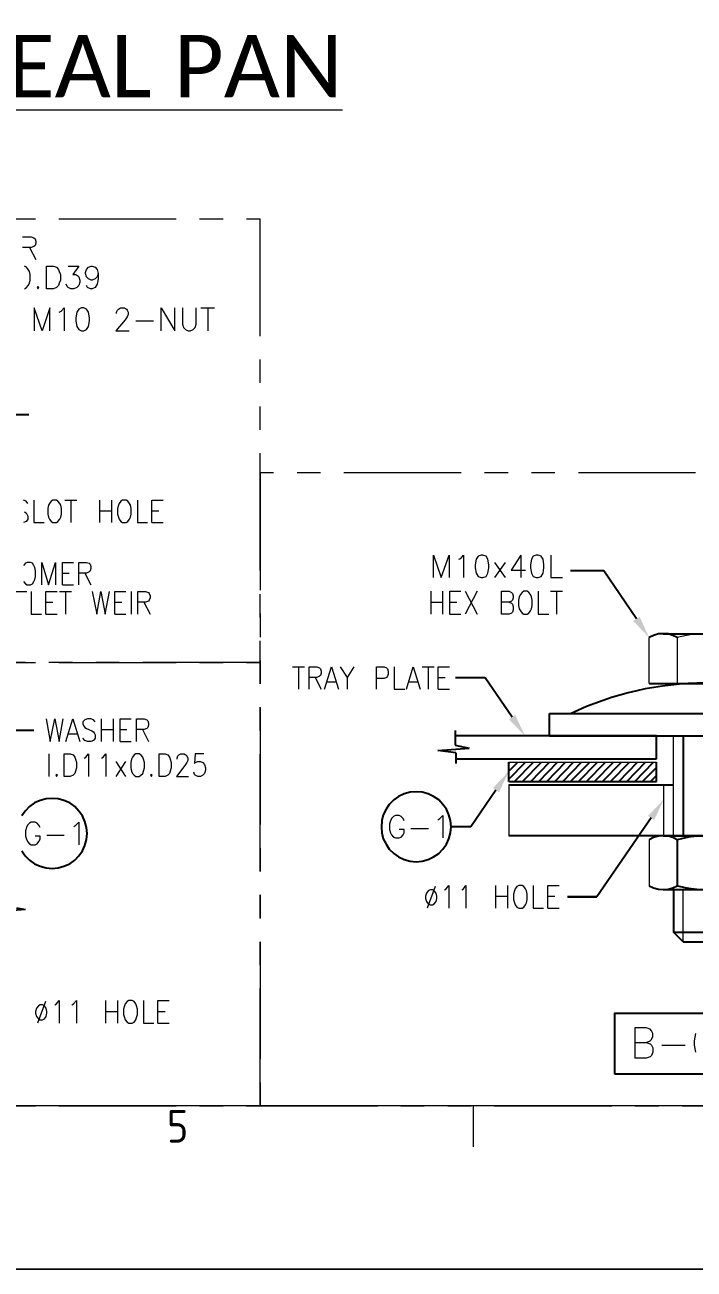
# Model space of a CAD drawing. Header units: inches. Extents: x -15980 to 45789, y -23276 to 2417.
# Drawn here: x 28543 to 29269, y -20343 to -18996 of the extents above; entities that cross this region are included whole.
import ezdxf
from ezdxf.enums import TextEntityAlignment as Align

# ---------------------------------------------------------------- set-up
doc = ezdxf.new("R2010")
doc.units = ezdxf.units.IN
doc.header["$MEASUREMENT"] = 0
doc.linetypes.add('PHANTOMX2', pattern=[127, 63.5, -12.7, 12.7, -12.7, 12.7, -12.7])
for name, color, linetype, lineweight in [('CADRE', 254, 'Continuous', 5), ('Color-7-Line_Weight-25', 7, 'Continuous', 25), ('Color-7-Line_Weight-9', 7, 'Continuous', 9), ('HATCH', 130, 'PHANTOMX2', 9), ('Plot Plan', 9, 'Continuous', 0), ('TEXT', 2, 'Continuous', 13)]:
    doc.layers.add(name, color=color, linetype=linetype, lineweight=lineweight)
doc.layers.add('dim', color=82, linetype='Continuous')
doc.styles.add('ISO Proportional', font='isocp.shx')
doc.styles.add('style4', font='calibri.ttf')

# ---------------------------------------------------------------- blocks, each defined once
blk = doc.blocks.new('A$Cce595681')
at = {"layer": 'Color-7-Line_Weight-25', "linetype": 'Continuous'}
blk.add_line((729.4, 268.1), (617.7, 268.1), dxfattribs=at)
at = {"layer": 'HATCH', "ltscale": 2}
blk.add_lwpolyline([(0, 480.4), (979.8, 480.4), (979.8, 0), (0, 0)], close=True, dxfattribs=at)
at = {"layer": 'TEXT', "ltscale": 0.5}
for p, q in [((722.5, 461), (732.1, 461)), ((732.1, 461), (735, 459.8)), ((735, 459.8), (736.2, 458.6)), ((736.2, 458.6), (737.1, 456.2)), ((732.1, 449.4), (722.5, 449.4)), ((730, 449.4), (737.1, 436.3)), ((735, 450.3), (732.1, 449.4)), ((736.2, 451.5), (735, 450.3)), ((737.1, 453.9), (736.2, 451.5)), ((737.1, 456.2), (737.1, 453.9)), ((726.7, 428), (724.6, 429.2)), ((728.8, 425.6), (726.7, 428)), ((730, 423.5), (728.8, 425.6)), ((730.9, 419.9), (730, 423.5)), ((730.9, 414), (730.9, 419.9)), ((748.7, 404.7), (748.7, 429.2)), ((748.7, 429.2), (756.2, 429.2)), ((756.2, 429.2), (759.2, 428)), ((759.2, 428), (761.5, 425.6)), ((761.5, 425.6), (762.4, 423.5)), ((762.4, 423.5), (763.6, 419.9)), ((763.6, 419.9), (763.6, 414)), ((772, 429.2), (783.6, 429.2)), ((783.6, 429.2), (777, 419.9)), ((777, 419.9), (780.3, 419.9)), ((780.3, 419.9), (782.4, 418.7)), ((782.4, 418.7), (783.6, 417.5)), ((790.7, 422.3), (791.9, 425.6)), ((790.7, 421.1), (790.7, 422.3)), ((791.9, 417.5), (790.7, 421.1)), ((791.9, 425.6), (794, 428)), ((794, 428), (797, 429.2)), ((797, 429.2), (798.2, 429.2)), ((798.2, 429.2), (801.4, 428)), ((801.4, 428), (803.5, 425.6)), ((803.5, 425.6), (804.4, 421.1)), ((804.4, 421.1), (803.5, 417.5)), ((804.4, 421.1), (804.4, 415.2)), ((724.6, 404.7), (726.7, 405.9)), ((726.7, 405.9), (728.8, 408.3)), ((728.8, 408.3), (730, 410.7)), ((730, 410.7), (730.9, 414)), ((739.2, 407.1), (738.3, 405.9)), ((738.3, 405.9), (739.2, 404.7)), ((740.4, 405.9), (739.2, 407.1)), ((739.2, 404.7), (740.4, 405.9)), ((756.2, 404.7), (748.7, 404.7)), ((759.2, 405.9), (756.2, 404.7)), ((761.5, 408.3), (759.2, 405.9)), ((762.4, 410.7), (761.5, 408.3)), ((763.6, 414), (762.4, 410.7)), ((770.8, 407.1), (769.9, 409.5)), ((772, 405.9), (770.8, 407.1)), ((774.9, 404.7), (772, 405.9)), ((778.2, 404.7), (774.9, 404.7)), ((781.5, 405.9), (778.2, 404.7)), ((783.6, 408.3), (781.5, 405.9)), ((783.6, 417.5), (784.5, 414)), ((784.5, 411.6), (783.6, 408.3)), ((784.5, 414), (784.5, 411.6)), ((794, 415.2), (791.9, 417.5)), ((792.8, 405.9), (791.9, 408.3)), ((796.1, 404.7), (792.8, 405.9)), ((797, 414), (794, 415.2)), ((798.2, 404.7), (796.1, 404.7)), ((798.2, 414), (797, 414)), ((801.4, 415.2), (798.2, 414)), ((801.4, 405.9), (798.2, 404.7)), ((803.5, 417.5), (801.4, 415.2)), ((803.5, 409.5), (801.4, 405.9)), ((804.4, 415.2), (803.5, 409.5)), ((762.4, 379.1), (764.5, 380.3)), ((764.5, 380.3), (767.8, 383.9)), ((767.8, 383.9), (767.8, 359.2)), ((781.5, 379.1), (780.3, 373.2)), ((783.6, 382.7), (781.5, 379.1)), ((786.5, 383.9), (783.6, 382.7)), ((788.9, 383.9), (786.5, 383.9)), ((791.9, 382.7), (788.9, 383.9)), ((794, 379.1), (791.9, 382.7)), ((795.2, 373.2), (794, 379.1)), ((824.4, 379.1), (825.5, 381.5)), ((824.4, 377.9), (824.4, 379.1)), ((825.5, 381.5), (826.4, 382.7)), ((826.4, 382.7), (828.8, 383.9)), ((828.8, 383.9), (833, 383.9)), ((833, 383.9), (835.1, 382.7)), ((835.1, 382.7), (836, 381.5)), ((836, 381.5), (837.2, 379.1)), ((837.2, 379.1), (837.2, 376.7)), ((872.9, 359.2), (872.9, 383.9)), ((872.9, 383.9), (887.5, 359.2)), ((887.5, 359.2), (887.5, 383.9)), ((895.8, 383.9), (895.8, 366.3)), ((910.7, 366.3), (910.7, 383.9)), ((915.8, 383.9), (930.6, 383.9)), ((923.2, 383.9), (923.2, 359.2)), ((780.3, 373.2), (780.3, 369.9)), ((780.3, 369.9), (781.5, 363.9)), ((781.5, 363.9), (783.6, 360.4)), ((791.9, 360.4), (794, 363.9)), ((794, 363.9), (795.2, 369.9)), ((795.2, 369.9), (795.2, 373.2)), ((833.9, 370.8), (823.5, 359.2)), ((836, 374.4), (833.9, 370.8)), ((837.2, 376.7), (836, 374.4)), ((845.5, 369.9), (864.3, 369.9)), ((895.8, 366.3), (897, 362.7)), ((909.5, 362.7), (910.7, 366.3)), ((783.6, 360.4), (786.5, 359.2)), ((786.5, 359.2), (788.9, 359.2)), ((788.9, 359.2), (791.9, 360.4)), ((823.5, 359.2), (838.1, 359.2)), ((897, 362.7), (899.1, 360.4)), ((899.1, 360.4), (902.1, 359.2)), ((902.1, 359.2), (904.1, 359.2)), ((904.1, 359.2), (907.4, 360.4)), ((907.4, 360.4), (909.5, 362.7)), ((726.4, 174.6), (723.7, 175.8)), ((735, 175.8), (735, 151.4)), ((755.3, 175.8), (753.5, 174.6)), ((759.2, 175.8), (755.3, 175.8)), ((760.9, 174.6), (759.2, 175.8)), ((768.4, 175.8), (781.5, 175.8)), ((774.9, 175.8), (774.9, 151.4)), ((805.9, 175.8), (805.9, 151.4)), ((819, 175.8), (819, 151.4)), ((830.9, 175.8), (829.1, 174.6)), ((834.8, 175.8), (830.9, 175.8)), ((836.6, 174.6), (834.8, 175.8)), ((847, 175.8), (847, 151.4)), ((862.8, 151.4), (862.8, 175.8)), ((862.8, 175.8), (875, 175.8)), ((724.6, 163), (726.4, 161.8)), ((728.5, 172.2), (726.4, 174.6)), ((726.4, 161.8), (727.3, 160.6)), ((750.8, 170.1), (749.9, 166.6)), ((749.9, 166.6), (749.9, 160.6)), ((751.7, 172.2), (750.8, 170.1)), ((753.5, 174.6), (751.7, 172.2)), ((763, 172.2), (760.9, 174.6)), ((763.9, 170.1), (763, 172.2)), ((764.8, 166.6), (763.9, 170.1)), ((764.8, 160.6), (764.8, 166.6)), ((805.9, 164.2), (819, 164.2)), ((826.4, 170.1), (825.5, 166.6)), ((825.5, 166.6), (825.5, 160.6)), ((827.3, 172.2), (826.4, 170.1)), ((829.1, 174.6), (827.3, 172.2)), ((838.4, 172.2), (836.6, 174.6)), ((839.5, 170.1), (838.4, 172.2)), ((840.4, 166.6), (839.5, 170.1)), ((840.4, 160.6), (840.4, 166.6)), ((862.8, 164.2), (870.2, 164.2)), ((726.4, 152.6), (723.7, 151.4)), ((728.5, 154.9), (726.4, 152.6)), ((727.3, 160.6), (728.5, 158.2)), ((728.5, 158.2), (728.5, 154.9)), ((735, 151.4), (746.1, 151.4)), ((749.9, 160.6), (750.8, 157.3)), ((750.8, 157.3), (751.7, 154.9)), ((751.7, 154.9), (753.5, 152.6)), ((753.5, 152.6), (755.3, 151.4)), ((755.3, 151.4), (759.2, 151.4)), ((759.2, 151.4), (760.9, 152.6)), ((760.9, 152.6), (763, 154.9)), ((763, 154.9), (763.9, 157.3)), ((763.9, 157.3), (764.8, 160.6)), ((825.5, 160.6), (826.4, 157.3)), ((826.4, 157.3), (827.3, 154.9)), ((827.3, 154.9), (829.1, 152.6)), ((829.1, 152.6), (830.9, 151.4)), ((830.9, 151.4), (834.8, 151.4)), ((834.8, 151.4), (836.6, 152.6)), ((836.6, 152.6), (838.4, 154.9)), ((838.4, 154.9), (839.5, 157.3)), ((839.5, 157.3), (840.4, 160.6)), ((847, 151.4), (858, 151.4)), ((862.8, 151.4), (875, 151.4)), ((727.6, 108.3), (725.8, 107.4)), ((731.2, 108.3), (727.6, 108.3)), ((733.3, 107.4), (731.2, 108.3)), ((743.4, 83.9), (743.4, 108.3)), ((743.4, 108.3), (750.8, 83.9)), ((750.8, 83.9), (758.3, 108.3)), ((758.3, 108.3), (758.3, 83.9)), ((765.7, 83.9), (765.7, 108.3)), ((765.7, 108.3), (777.9, 108.3)), ((783.6, 83.9), (783.6, 108.3)), ((783.6, 108.3), (791.9, 108.3)), ((791.9, 108.3), (794.9, 107.4)), ((725.8, 107.4), (723.7, 105)), ((735, 105), (733.3, 107.4)), ((735.9, 102.7), (735, 105)), ((736.8, 99.1), (735.9, 102.7)), ((736.8, 93.1), (736.8, 99.1)), ((765.7, 96.7), (773.2, 96.7)), ((791.9, 96.7), (783.6, 96.7)), ((790.1, 96.7), (796.7, 83.9)), ((794.9, 97.9), (791.9, 96.7)), ((794.9, 107.4), (795.8, 106.2)), ((795.8, 99.1), (794.9, 97.9)), ((795.8, 106.2), (796.7, 103.8)), ((796.7, 101.5), (795.8, 99.1)), ((796.7, 103.8), (796.7, 101.5)), ((723.7, 87.5), (725.8, 85.1)), ((725.8, 85.1), (727.6, 83.9)), ((727.6, 83.9), (731.2, 83.9)), ((731.2, 83.9), (733.3, 85.1)), ((733.3, 85.1), (735, 87.5)), ((735, 87.5), (735.9, 89.8)), ((735.9, 89.8), (736.8, 93.1)), ((765.7, 83.9), (777.9, 83.9)), ((714.2, 76.8), (727.3, 76.8)), ((732.1, 76.8), (732.1, 52.3)), ((747.8, 52.3), (747.8, 76.8)), ((747.8, 76.8), (760.1, 76.8)), ((762.7, 76.8), (775.8, 76.8)), ((769.3, 76.8), (769.3, 52.3)), ((798.2, 76.8), (802.9, 52.3)), ((802.9, 52.3), (807.4, 76.8)), ((807.4, 76.8), (812.2, 52.3)), ((812.2, 52.3), (816.9, 76.8)), ((822.6, 52.3), (822.6, 76.8)), ((822.6, 76.8), (834.5, 76.8)), ((840.1, 76.8), (840.1, 52.3)), ((847.6, 52.3), (847.6, 76.8)), ((847.6, 76.8), (855.9, 76.8)), ((855.9, 76.8), (858.9, 75.6)), ((858.9, 75.6), (859.8, 74.4)), ((859.8, 67.5), (858.9, 66.3)), ((859.8, 74.4), (860.7, 72)), ((860.7, 69.9), (859.8, 67.5)), ((860.7, 72), (860.7, 69.9)), ((747.8, 65.1), (755.3, 65.1)), ((822.6, 65.1), (830, 65.1)), ((855.9, 65.1), (847.6, 65.1)), ((854.1, 65.1), (860.7, 52.3)), ((858.9, 66.3), (855.9, 65.1)), ((732.1, 52.3), (743.1, 52.3)), ((747.8, 52.3), (760.1, 52.3)), ((822.6, 52.3), (834.5, 52.3))]:
    blk.add_line(p, q, dxfattribs=at)
blk.add_lwpolyline([(752, 359.2), (752, 383.9), (743.7, 359.2), (735.3, 383.9), (735.3, 359.2)], dxfattribs=at)
blk = doc.blocks.new('A$C38b6e07a')
at = {"layer": 'Color-7-Line_Weight-25', "linetype": 'Continuous'}
for p, q in [((725.5, 212.6), (703.8, 210.8)), ((716, 214.6), (725.5, 212.6))]:
    blk.add_line(p, q, dxfattribs=at)
at = {"layer": 'dim'}
for p, q in [((699.9, 407), (735, 407)), ((730.3, 324.2), (725.5, 319.4)), ((735.6, 328.1), (730.3, 324.2)), ((741.6, 330.7), (735.6, 328.1)), ((748.1, 332.5), (741.6, 330.7)), ((754.7, 333.1), (748.1, 332.5)), ((761.2, 332.5), (754.7, 333.1)), ((767.5, 330.7), (761.2, 332.5)), ((773.7, 328.1), (767.5, 330.7)), ((779.1, 324.2), (773.7, 328.1)), ((783.6, 319.4), (779.1, 324.2)), ((725.5, 319.4), (721.9, 314.1)), ((787.4, 314.1), (783.6, 319.4)), ((790.1, 308.1), (787.4, 314.1)), ((791.9, 301.6), (790.1, 308.1)), ((792.5, 295), (791.9, 301.6)), ((790.1, 282.2), (791.9, 288.5)), ((791.9, 288.5), (792.5, 295)), ((721.9, 276.3), (725.5, 270.9)), ((725.5, 270.9), (730.3, 266.1)), ((779.1, 266.1), (783.6, 270.9)), ((783.6, 270.9), (787.4, 276.3)), ((787.4, 276.3), (790.1, 282.2)), ((730.3, 266.1), (735.6, 262.3)), ((735.6, 262.3), (741.6, 259.6)), ((741.6, 259.6), (748.1, 257.8)), ((748.1, 257.8), (754.7, 257.2)), ((754.7, 257.2), (761.2, 257.8)), ((761.2, 257.8), (767.5, 259.6)), ((767.5, 259.6), (773.7, 262.3)), ((773.7, 262.3), (779.1, 266.1))]:
    blk.add_line(p, q, dxfattribs=at)
at = {"layer": 'HATCH', "ltscale": 2}
for p, q in [((0, 480.4), (980.1, 480.4)), ((980.1, 0), (980.1, 480.4)), ((0, 0), (980.1, 0))]:
    blk.add_line(p, q, dxfattribs=at)
at = {"layer": 'TEXT', "ltscale": 0.5}
for p, q in [((748.1, 419.2), (752.6, 394.8)), ((752.6, 394.8), (757.4, 419.2)), ((757.4, 419.2), (762.1, 394.8)), ((762.1, 394.8), (766.6, 419.2)), ((769.6, 394.8), (777, 419.2)), ((777, 419.2), (784.5, 394.8)), ((790.1, 418), (788, 415.9)), ((792.8, 419.2), (790.1, 418)), ((796.7, 419.2), (792.8, 419.2)), ((799.4, 418), (796.7, 419.2)), ((801.1, 415.9), (799.4, 418)), ((807.7, 419.2), (807.7, 394.8)), ((820.8, 419.2), (820.8, 394.8)), ((828.2, 394.8), (828.2, 419.2)), ((828.2, 419.2), (840.4, 419.2)), ((846.1, 394.8), (846.1, 419.2)), ((846.1, 419.2), (854.4, 419.2)), ((854.4, 419.2), (857.1, 418)), ((857.1, 418), (858.3, 417.1)), ((788, 415.9), (788, 413.5)), ((788, 413.5), (789.2, 411.1)), ((789.2, 411.1), (790.1, 409.9)), ((790.1, 409.9), (791.9, 408.7)), ((791.9, 408.7), (797.6, 406.4)), ((797.6, 406.4), (799.4, 405.2)), ((799.4, 405.2), (800.2, 404)), ((807.7, 407.6), (820.8, 407.6)), ((828.2, 407.6), (835.7, 407.6)), ((854.4, 407.6), (846.1, 407.6)), ((852.6, 407.6), (859.2, 394.8)), ((857.1, 408.7), (854.4, 407.6)), ((858.3, 409.9), (857.1, 408.7)), ((858.3, 417.1), (859.2, 414.7)), ((859.2, 412.3), (858.3, 409.9)), ((859.2, 414.7), (859.2, 412.3)), ((772.3, 403.1), (781.5, 403.1)), ((790.1, 395.9), (788, 398.3)), ((792.8, 394.8), (790.1, 395.9)), ((796.7, 394.8), (792.8, 394.8)), ((799.4, 395.9), (796.7, 394.8)), ((801.1, 398.3), (799.4, 395.9)), ((800.2, 404), (801.1, 401.9)), ((801.1, 401.9), (801.1, 398.3)), ((828.2, 394.8), (840.4, 394.8)), ((751.1, 381.4), (751.1, 356.9)), ((767.8, 356.9), (767.8, 381.4)), ((767.8, 381.4), (774.3, 381.4)), ((774.3, 381.4), (777.3, 380.2)), ((777.3, 380.2), (779.1, 377.8)), ((779.1, 377.8), (780, 375.4)), ((789.5, 376.6), (791.3, 377.8)), ((791.3, 377.8), (794, 381.4)), ((794, 381.4), (794, 356.9)), ((808, 376.6), (809.8, 377.8)), ((809.8, 377.8), (812.7, 381.4)), ((812.7, 381.4), (812.7, 356.9)), ((841.6, 377.8), (840.7, 375.4)), ((843.4, 380.2), (841.6, 377.8)), ((845.5, 381.4), (843.4, 380.2)), ((849.1, 381.4), (845.5, 381.4)), ((850.9, 380.2), (849.1, 381.4)), ((852.9, 377.8), (850.9, 380.2)), ((853.8, 375.4), (852.9, 377.8)), ((870.5, 356.9), (870.5, 381.4)), ((870.5, 381.4), (877.1, 381.4)), ((877.1, 381.4), (880, 380.2)), ((880, 380.2), (881.8, 377.8)), ((881.8, 377.8), (882.7, 375.4)), ((890.2, 376.6), (891, 379)), ((891, 379), (891.9, 380.2)), ((891.9, 380.2), (894, 381.4)), ((894, 381.4), (897.6, 381.4)), ((897.6, 381.4), (899.4, 380.2)), ((899.4, 380.2), (900.6, 379)), ((900.6, 379), (901.5, 376.6)), ((909.8, 381.4), (908.9, 370.9)), ((919, 381.4), (909.8, 381.4)), ((780, 375.4), (780.9, 372.1)), ((780.9, 366.2), (780, 362.6)), ((780.9, 372.1), (780.9, 366.2)), ((823.8, 373), (834.2, 356.9)), ((834.2, 373), (823.8, 356.9)), ((840.7, 375.4), (839.8, 372.1)), ((839.8, 372.1), (839.8, 366.2)), ((839.8, 366.2), (840.7, 362.6)), ((854.7, 372.1), (853.8, 375.4)), ((853.8, 362.6), (854.7, 366.2)), ((854.7, 366.2), (854.7, 372.1)), ((882.7, 375.4), (883.6, 372.1)), ((883.6, 366.2), (882.7, 362.6)), ((883.6, 372.1), (883.6, 366.2)), ((898.5, 368.6), (889.3, 356.9)), ((890.2, 375.4), (890.2, 376.6)), ((900.6, 372.1), (898.5, 368.6)), ((901.5, 374.2), (900.6, 372.1)), ((901.5, 376.6), (901.5, 374.2)), ((908.9, 370.9), (909.8, 372.1)), ((909.8, 372.1), (912.5, 373)), ((912.5, 373), (915.5, 373)), ((915.5, 373), (918.1, 372.1)), ((918.1, 372.1), (919.9, 369.7)), ((919.9, 369.7), (920.8, 366.2)), ((920.8, 366.2), (920.8, 363.8)), ((759.5, 359), (758.6, 358.1)), ((758.6, 358.1), (759.5, 356.9)), ((760.4, 358.1), (759.5, 359)), ((759.5, 356.9), (760.4, 358.1)), ((774.3, 356.9), (767.8, 356.9)), ((777.3, 358.1), (774.3, 356.9)), ((779.1, 360.2), (777.3, 358.1)), ((780, 362.6), (779.1, 360.2)), ((840.7, 362.6), (841.6, 360.2)), ((841.6, 360.2), (843.4, 358.1)), ((843.4, 358.1), (845.5, 356.9)), ((845.5, 356.9), (849.1, 356.9)), ((849.1, 356.9), (850.9, 358.1)), ((850.9, 358.1), (852.9, 360.2)), ((852.9, 360.2), (853.8, 362.6)), ((862.2, 359), (861.3, 358.1)), ((861.3, 358.1), (862.2, 356.9)), ((863.1, 358.1), (862.2, 359)), ((862.2, 356.9), (863.1, 358.1)), ((877.1, 356.9), (870.5, 356.9)), ((880, 358.1), (877.1, 356.9)), ((881.8, 360.2), (880, 358.1)), ((882.7, 362.6), (881.8, 360.2)), ((889.3, 356.9), (902.4, 356.9)), ((908.9, 359), (908, 361.4)), ((909.8, 358.1), (908.9, 359)), ((912.5, 356.9), (909.8, 358.1)), ((915.5, 356.9), (912.5, 356.9)), ((918.1, 358.1), (915.5, 356.9)), ((919.9, 360.2), (918.1, 358.1)), ((920.8, 363.8), (919.9, 360.2)), ((726.7, 301.6), (725.8, 298)), ((725.8, 298), (725.8, 292.3)), ((727.9, 304), (726.7, 301.6)), ((730, 306.3), (727.9, 304)), ((732.1, 307.5), (730, 306.3)), ((736.2, 307.5), (732.1, 307.5)), ((738.3, 306.3), (736.2, 307.5)), ((740.4, 304), (738.3, 306.3)), ((741.6, 301.6), (740.4, 304)), ((778.2, 302.8), (780.3, 304)), ((780.3, 304), (783.6, 307.5)), ((783.6, 307.5), (783.6, 282.8)), ((725.8, 292.3), (726.7, 288.8)), ((726.7, 288.8), (727.9, 286.4)), ((727.9, 286.4), (730, 284)), ((730, 284), (732.1, 282.8)), ((741.6, 292.3), (736.2, 292.3)), ((736.2, 282.8), (738.3, 284)), ((738.3, 284), (740.4, 286.4)), ((740.4, 286.4), (741.6, 288.8)), ((741.6, 288.8), (741.6, 292.3)), ((749, 293.2), (767.8, 293.2)), ((732.1, 282.8), (736.2, 282.8)), ((739.8, 108.4), (737.7, 106)), ((747.3, 113.1), (738.9, 89.6)), ((741.6, 109.5), (739.8, 108.4)), ((744.3, 109.5), (741.6, 109.5)), ((746.4, 108.4), (744.3, 109.5)), ((748.1, 106), (746.4, 108.4)), ((757.4, 109.5), (759.5, 110.7)), ((759.5, 110.7), (762.1, 114.3)), ((762.1, 114.3), (762.1, 89.6)), ((776.1, 109.5), (777.9, 110.7)), ((777.9, 110.7), (780.9, 114.3)), ((780.9, 114.3), (780.9, 89.6)), ((812.4, 114.3), (812.4, 89.6)), ((825.5, 114.3), (825.5, 89.6)), ((833, 108.4), (832.1, 104.8)), ((833.9, 110.7), (833, 108.4)), ((836, 113.1), (833.9, 110.7)), ((837.8, 114.3), (836, 113.1)), ((841.3, 114.3), (837.8, 114.3)), ((843.4, 113.1), (841.3, 114.3)), ((845.2, 110.7), (843.4, 113.1)), ((846.1, 108.4), (845.2, 110.7)), ((847, 104.8), (846.1, 108.4)), ((853.5, 114.3), (853.5, 89.6)), ((869.3, 89.6), (869.3, 114.3)), ((869.3, 114.3), (881.5, 114.3)), ((737.7, 106), (736.8, 102.4)), ((736.8, 102.4), (736.8, 100.3)), ((736.8, 100.3), (737.7, 96.7)), ((737.7, 96.7), (739.8, 94.4)), ((739.8, 94.4), (741.6, 93.2)), ((744.3, 93.2), (746.4, 94.4)), ((746.4, 94.4), (748.1, 96.7)), ((749, 102.4), (748.1, 106)), ((748.1, 96.7), (749, 100.3)), ((749, 100.3), (749, 102.4)), ((812.4, 102.4), (825.5, 102.4)), ((832.1, 104.8), (832.1, 99.1)), ((832.1, 99.1), (833, 95.6)), ((833, 95.6), (833.9, 93.2)), ((845.2, 93.2), (846.1, 95.6)), ((846.1, 95.6), (847, 99.1)), ((847, 99.1), (847, 104.8)), ((869.3, 102.4), (877.1, 102.4)), ((741.6, 93.2), (744.3, 93.2)), ((833.9, 93.2), (836, 90.8)), ((836, 90.8), (837.8, 89.6)), ((837.8, 89.6), (841.3, 89.6)), ((841.3, 89.6), (843.4, 90.8)), ((843.4, 90.8), (845.2, 93.2)), ((853.5, 89.6), (864.8, 89.6)), ((869.3, 89.6), (881.5, 89.6))]:
    blk.add_line(p, q, dxfattribs=at)
blk = doc.blocks.new('A$Cb0ffc4f9')
at = {"layer": 'dim'}
for points in [[(411.1, 751.4), (404.3, 746.6), (421.3, 728.8)], [(269.7, 640), (276.3, 644.8), (287, 622.2)], [(252.2, 565.9), (258.7, 561.1), (269.4, 583.8)], [(420.1, 535.5), (426.9, 531.1), (437.3, 553.4)]]:
    blk.add_hatch(color=256, dxfattribs=at).paths.add_polyline_path(points)
at = {"layer": 'Color-7-Line_Weight-25', "linetype": 'Continuous'}
for p, q in [((426, 731.1), (421.3, 728.8)), ((431.4, 732.6), (426, 731.1)), ((436.7, 732.9), (431.4, 732.6)), ((436.7, 732.9), (528.4, 732.9)), ((442.1, 732.6), (436.7, 732.9)), ((447.2, 731.1), (442.1, 732.6)), ((451.9, 728.8), (447.2, 731.1)), ((421.3, 679), (543.9, 679)), ((313.5, 622.2), (313.5, 646.3)), ((313.5, 646.3), (651.7, 646.3)), ((211.4, 628.1), (211.4, 612.3)), ((429.3, 622.2), (211.4, 622.2)), ((313.5, 622.2), (651.7, 622.2)), ((429.3, 597.5), (429.3, 622.2)), ((458.2, 622.2), (458.2, 514.1)), ((192.6, 606.4), (226.6, 609.1)), ((211.4, 612.3), (226.6, 609.1)), ((212, 603.7), (192.6, 606.4)), ((212, 603.7), (212, 592.4)), ((212, 597.5), (429.3, 597.5)), ((269.4, 573), (269.4, 593.6)), ((269.4, 592.7), (270.3, 593.6)), ((269.4, 584.1), (279, 593.6)), ((269.4, 575.4), (287.6, 593.6)), ((275.7, 573), (296.2, 593.6)), ((284.3, 573), (304.9, 593.6)), ((293.2, 573), (313.5, 593.6)), ((301.9, 573), (322.1, 593.6)), ((310.5, 573), (330.8, 593.6)), ((319.1, 573), (339.4, 593.6)), ((327.8, 573), (348.3, 593.6)), ((336.4, 573), (357, 593.6)), ((345, 573), (365.6, 593.6)), ((353.7, 573), (374.2, 593.6)), ((362.3, 573), (382.9, 593.6)), ((370.9, 573), (391.5, 593.6)), ((379.6, 573), (400.1, 593.6)), ((388.5, 573), (408.8, 593.6)), ((397.1, 573), (417.4, 593.6)), ((405.8, 573), (426, 593.6)), ((429.3, 573), (429.3, 593.6)), ((414.4, 573), (429.3, 587.9)), ((269.4, 573), (429.3, 573)), ((269.4, 569.2), (447.8, 569.2)), ((423, 573), (429.3, 579.3)), ((670.1, 514.1), (269.4, 514.1)), ((431.4, 513.5), (426, 512)), ((436.7, 514.1), (431.4, 513.5)), ((436.7, 514.1), (528.4, 514.1)), ((442.1, 513.5), (436.7, 514.1)), ((447.2, 512), (442.1, 513.5)), ((464.1, 512.6), (451.9, 509.6)), ((476.3, 513.8), (464.1, 512.6)), ((426, 512), (421.3, 509.6)), ((451.9, 509.6), (447.2, 512)), ((451.9, 509.6), (451.9, 459.9)), ((421.3, 459.9), (426, 457.5)), ((447.2, 457.5), (451.9, 459.9)), ((451.9, 459.9), (464.1, 457.2)), ((426, 457.5), (431.4, 456.3)), ((431.4, 456.3), (436.7, 455.8)), ((436.7, 455.8), (442.1, 456.3)), ((436.7, 455.8), (528.4, 455.8)), ((442.1, 456.3), (447.2, 457.5)), ((447.8, 455.8), (447.8, 409.6)), ((464.1, 457.2), (476.3, 455.8)), ((458.2, 399.2), (447.8, 409.6)), ((447.8, 409.6), (458.2, 409.6)), ((458.2, 409.6), (507, 409.6)), ((458.2, 399.2), (507, 399.2))]:
    blk.add_line(p, q, dxfattribs=at)
blk.add_arc((482.6, 339.7), 339.7, 64.4606, 115.5394, dxfattribs=at)
at = {"layer": 'Color-7-Line_Weight-9', "linetype": 'Continuous'}
for p, q in [((421.3, 679), (421.3, 728.8)), ((447.8, 514.1), (447.8, 622.2)), ((269.4, 593.6), (429.3, 593.6)), ((269.4, 569.2), (269.4, 514.1)), ((437.3, 514.1), (437.3, 569.2)), ((421.3, 509.6), (421.3, 459.9)), ((458.2, 399.2), (458.2, 455.8))]:
    blk.add_line(p, q, dxfattribs=at)
blk.add_lwpolyline([(482.6, 732.9), (472.2, 732.6), (462, 731.1), (451.9, 728.8), (451.9, 679)], dxfattribs=at)
at = {"layer": 'dim'}
for p, q in [((372.4, 801.1), (336.1, 801.1)), ((407.6, 749), (372.4, 801.1)), ((243.8, 685), (211.7, 685)), ((243.8, 685), (212.6, 685)), ((273, 642.4), (243.8, 685)), ((144.7, 552.8), (139.9, 548)), ((150, 556.7), (144.7, 552.8)), ((156, 559.4), (150, 556.7)), ((162.5, 561.1), (156, 559.4)), ((169.1, 561.7), (162.5, 561.1)), ((175.6, 561.1), (169.1, 561.7)), ((181.9, 559.4), (175.6, 561.1)), ((187.9, 556.7), (181.9, 559.4)), ((193.5, 552.8), (187.9, 556.7)), ((198, 548), (193.5, 552.8)), ((255.4, 563.5), (228.3, 523.9)), ((136.4, 542.7), (133.4, 536.7)), ((139.9, 548), (136.4, 542.7)), ((201.8, 542.7), (198, 548)), ((204.5, 536.7), (201.8, 542.7)), ((131.9, 530.5), (131.3, 523.9)), ((133.4, 536.7), (131.9, 530.5)), ((206.3, 530.5), (204.5, 536.7)), ((206.9, 523.9), (206.3, 530.5)), ((423.6, 533.5), (364.7, 448)), ((131.3, 523.9), (131.9, 517.4)), ((131.9, 517.4), (133.4, 510.8)), ((204.5, 510.8), (206.3, 517.4)), ((206.3, 517.4), (206.9, 523.9)), ((228.3, 523.9), (206.9, 523.9)), ((133.4, 510.8), (136.4, 504.9)), ((136.4, 504.9), (139.9, 499.5)), ((139.9, 499.5), (144.7, 494.8)), ((193.5, 494.8), (198, 499.5)), ((198, 499.5), (201.8, 504.9)), ((201.8, 504.9), (204.5, 510.8)), ((144.7, 494.8), (150, 491.2)), ((150, 491.2), (156, 488.2)), ((156, 488.2), (162.5, 486.4)), ((162.5, 486.4), (169.1, 485.8)), ((169.1, 485.8), (175.6, 486.4)), ((175.6, 486.4), (181.9, 488.2)), ((181.9, 488.2), (187.9, 491.2)), ((187.9, 491.2), (193.5, 494.8)), ((364.7, 448), (332.8, 448)), ((333.4, 448), (364.7, 448))]:
    blk.add_line(p, q, dxfattribs=at)
blk.add_lwpolyline([(384.3, 256), (384.3, 321.8), (595.1, 321.8), (595.1, 256)], close=True, dxfattribs=at)
at = {"layer": 'HATCH', "ltscale": 2}
blk.add_lwpolyline([(0, 221.5), (979.8, 221.5), (979.8, 907.1), (0, 907.1)], close=True, dxfattribs=at)
at = {"layer": 'TEXT', "ltscale": 0.5}
for p, q in [((187.9, 793.7), (187.9, 818.1)), ((187.9, 818.1), (196.2, 793.7)), ((196.2, 793.7), (204.8, 818.1)), ((204.8, 818.1), (204.8, 793.7)), ((215.2, 813.6), (217.3, 814.5)), ((217.3, 814.5), (220.3, 818.1)), ((220.3, 818.1), (220.3, 793.7)), ((234, 813.6), (233.1, 807.6)), ((236.1, 816.9), (234, 813.6)), ((239.4, 818.1), (236.1, 816.9)), ((241.4, 818.1), (239.4, 818.1)), ((244.7, 816.9), (241.4, 818.1)), ((246.8, 813.6), (244.7, 816.9)), ((247.7, 807.6), (246.8, 813.6)), ((253.9, 810), (265.6, 793.7)), ((265.6, 810), (253.9, 793.7)), ((282.5, 818.1), (271.8, 801.7)), ((282.5, 818.1), (282.5, 793.7)), ((293.8, 813.6), (292.9, 807.6)), ((295.9, 816.9), (293.8, 813.6)), ((299.2, 818.1), (295.9, 816.9)), ((301.3, 818.1), (299.2, 818.1)), ((304.6, 816.9), (301.3, 818.1)), ((306.6, 813.6), (304.6, 816.9)), ((307.5, 807.6), (306.6, 813.6)), ((315, 818.1), (315, 793.7)), ((233.1, 807.6), (233.1, 804.1)), ((233.1, 804.1), (234, 798.4)), ((234, 798.4), (236.1, 794.8)), ((244.7, 794.8), (246.8, 798.4)), ((246.8, 798.4), (247.7, 804.1)), ((247.7, 804.1), (247.7, 807.6)), ((271.8, 801.7), (287.6, 801.7)), ((292.9, 807.6), (292.9, 804.1)), ((292.9, 804.1), (293.8, 798.4)), ((293.8, 798.4), (295.9, 794.8)), ((304.6, 794.8), (306.6, 798.4)), ((306.6, 798.4), (307.5, 804.1)), ((307.5, 804.1), (307.5, 807.6)), ((236.1, 794.8), (239.4, 793.7)), ((239.4, 793.7), (241.4, 793.7)), ((241.4, 793.7), (244.7, 794.8)), ((295.9, 794.8), (299.2, 793.7)), ((299.2, 793.7), (301.3, 793.7)), ((301.3, 793.7), (304.6, 794.8)), ((315, 793.7), (327.5, 793.7)), ((184.9, 778.8), (184.9, 754.1)), ((197.7, 778.8), (197.7, 754.1)), ((205.4, 754.1), (205.4, 778.8)), ((205.4, 778.8), (217.3, 778.8)), ((222.1, 778.8), (235.2, 754.1)), ((235.2, 778.8), (222.1, 754.1)), ((261.4, 754.1), (261.4, 778.8)), ((261.4, 778.8), (269.7, 778.8)), ((269.7, 778.8), (272.4, 777.6)), ((272.4, 768.3), (269.7, 767.2)), ((272.4, 777.6), (273.3, 776.4)), ((273.3, 769.2), (272.4, 768.3)), ((273.3, 776.4), (274.2, 774)), ((274.2, 771.6), (273.3, 769.2)), ((274.2, 774), (274.2, 771.6)), ((280.7, 772.8), (279.8, 769.2)), ((279.8, 769.2), (279.8, 763.6)), ((281.9, 775.2), (280.7, 772.8)), ((283.7, 777.6), (281.9, 775.2)), ((285.5, 778.8), (283.7, 777.6)), ((289.4, 778.8), (285.5, 778.8)), ((291.2, 777.6), (289.4, 778.8)), ((292.9, 775.2), (291.2, 777.6)), ((293.8, 772.8), (292.9, 775.2)), ((294.7, 769.2), (293.8, 772.8)), ((294.7, 763.6), (294.7, 769.2)), ((301.3, 778.8), (301.3, 754.1)), ((314.4, 778.8), (327.5, 778.8)), ((320.9, 778.8), (320.9, 754.1)), ((184.9, 767.2), (197.7, 767.2)), ((205.4, 767.2), (212.9, 767.2)), ((269.7, 767.2), (261.4, 767.2)), ((269.7, 767.2), (272.4, 766)), ((272.4, 755.2), (269.7, 754.1)), ((272.4, 766), (273.3, 764.8)), ((273.3, 756.4), (272.4, 755.2)), ((273.3, 764.8), (274.2, 762.4)), ((274.2, 758.8), (273.3, 756.4)), ((274.2, 762.4), (274.2, 758.8)), ((279.8, 763.6), (280.7, 760)), ((280.7, 760), (281.9, 757.6)), ((281.9, 757.6), (283.7, 755.2)), ((283.7, 755.2), (285.5, 754.1)), ((289.4, 754.1), (291.2, 755.2)), ((291.2, 755.2), (292.9, 757.6)), ((292.9, 757.6), (293.8, 760)), ((293.8, 760), (294.7, 763.6)), ((205.4, 754.1), (217.3, 754.1)), ((269.7, 754.1), (261.4, 754.1)), ((285.5, 754.1), (289.4, 754.1)), ((301.3, 754.1), (312.6, 754.1)), ((35.1, 697.2), (48.2, 697.2)), ((41.7, 697.2), (41.7, 672.8)), ((53, 672.8), (53, 697.2)), ((53, 697.2), (61.3, 697.2)), ((61.3, 697.2), (64.3, 696)), ((64.3, 696), (65.2, 694.8)), ((65.2, 687.7), (64.3, 686.8)), ((65.2, 694.8), (66.1, 692.4)), ((66.1, 690), (65.2, 687.7)), ((66.1, 692.4), (66.1, 690)), ((69.7, 672.8), (77.4, 697.2)), ((77.4, 697.2), (84.8, 672.8)), ((86.6, 697.2), (94.1, 685.6)), ((101.5, 697.2), (94.1, 685.6)), ((125.9, 672.8), (125.9, 697.2)), ((125.9, 697.2), (134.3, 697.2)), ((134.3, 697.2), (136.9, 696)), ((136.9, 696), (137.8, 694.8)), ((137.8, 694.8), (138.7, 692.4)), ((138.7, 688.9), (137.8, 686.8)), ((138.7, 692.4), (138.7, 688.9)), ((145.3, 697.2), (145.3, 672.8)), ((158.4, 672.8), (165.8, 697.2)), ((165.8, 697.2), (173.3, 672.8)), ((175.4, 697.2), (188.5, 697.2)), ((181.9, 697.2), (181.9, 672.8)), ((192.9, 672.8), (192.9, 697.2)), ((192.9, 697.2), (205.1, 697.2)), ((61.3, 685.6), (53, 685.6)), ((59.5, 685.6), (66.1, 672.8)), ((64.3, 686.8), (61.3, 685.6)), ((72.6, 680.8), (81.9, 680.8)), ((94.1, 685.6), (94.1, 672.8)), ((134.3, 684.4), (125.9, 684.4)), ((136.9, 685.6), (134.3, 684.4)), ((137.8, 686.8), (136.9, 685.6)), ((161.4, 680.8), (170.6, 680.8)), ((192.9, 685.6), (200.4, 685.6)), ((145.3, 672.8), (156.6, 672.8)), ((192.9, 672.8), (205.1, 672.8)), ((141.1, 530.2), (140.2, 526.9)), ((140.2, 526.9), (140.2, 520.9)), ((142.3, 532.6), (141.1, 530.2)), ((144.4, 534.9), (142.3, 532.6)), ((146.5, 536.1), (144.4, 534.9)), ((150.6, 536.1), (146.5, 536.1)), ((152.7, 534.9), (150.6, 536.1)), ((154.8, 532.6), (152.7, 534.9)), ((156, 530.2), (154.8, 532.6)), ((192.6, 531.4), (194.7, 532.6)), ((194.7, 532.6), (198, 536.1)), ((198, 536.1), (198, 511.7)), ((140.2, 520.9), (141.1, 517.4)), ((141.1, 517.4), (142.3, 515)), ((142.3, 515), (144.4, 512.6)), ((144.4, 512.6), (146.5, 511.7)), ((156, 520.9), (150.6, 520.9)), ((150.6, 511.7), (152.7, 512.6)), ((152.7, 512.6), (154.8, 515)), ((154.8, 515), (156, 517.4)), ((156, 517.4), (156, 520.9)), ((163.1, 522.1), (182.2, 522.1)), ((146.5, 511.7), (150.6, 511.7)), ((189.6, 459), (181, 435.8)), ((201.5, 456.6), (204.5, 460.2)), ((204.5, 460.2), (204.5, 435.8)), ((220.3, 456.6), (223, 460.2)), ((223, 460.2), (223, 435.8)), ((254.8, 460.2), (254.8, 435.8)), ((267.9, 460.2), (267.9, 435.8)), ((278.1, 459), (276.3, 456.6)), ((280.1, 460.2), (278.1, 459)), ((283.7, 460.2), (280.1, 460.2)), ((285.5, 459), (283.7, 460.2)), ((287.6, 456.6), (285.5, 459)), ((295.9, 460.2), (295.9, 435.8)), ((311.7, 435.8), (311.7, 460.2)), ((311.7, 460.2), (323.9, 460.2)), ((180.1, 451.9), (179.2, 448.6)), ((179.2, 448.6), (179.2, 446.2)), ((179.2, 446.2), (180.1, 442.7)), ((181.9, 454.3), (180.1, 451.9)), ((184, 455.5), (181.9, 454.3)), ((186.7, 455.5), (184, 455.5)), ((188.5, 454.3), (186.7, 455.5)), ((190.5, 451.9), (188.5, 454.3)), ((191.4, 448.6), (190.5, 451.9)), ((190.5, 442.7), (191.4, 446.2)), ((191.4, 446.2), (191.4, 448.6)), ((199.8, 455.5), (201.5, 456.6)), ((218.5, 455.5), (220.3, 456.6)), ((254.8, 448.6), (267.9, 448.6)), ((275.4, 454.3), (274.5, 450.7)), ((274.5, 450.7), (274.5, 445)), ((274.5, 445), (275.4, 441.5)), ((276.3, 456.6), (275.4, 454.3)), ((288.5, 454.3), (287.6, 456.6)), ((289.4, 450.7), (288.5, 454.3)), ((288.5, 441.5), (289.4, 445)), ((289.4, 445), (289.4, 450.7)), ((311.7, 448.6), (319.1, 448.6)), ((180.1, 442.7), (181.9, 440.3)), ((181.9, 440.3), (184, 439.1)), ((184, 439.1), (186.7, 439.1)), ((186.7, 439.1), (188.5, 440.3)), ((188.5, 440.3), (190.5, 442.7)), ((275.4, 441.5), (276.3, 439.1)), ((276.3, 439.1), (278.1, 436.7)), ((278.1, 436.7), (280.1, 435.8)), ((280.1, 435.8), (283.7, 435.8)), ((283.7, 435.8), (285.5, 436.7)), ((285.5, 436.7), (287.6, 439.1)), ((287.6, 439.1), (288.5, 441.5)), ((295.9, 435.8), (306.9, 435.8)), ((311.7, 435.8), (323.9, 435.8)), ((471.6, 299.8), (470.1, 292)), ((418.3, 290.2), (422.4, 288.7)), ((422.4, 288.7), (423.9, 287.2)), ((423.9, 287.2), (425.4, 284.3)), ((425.4, 284.3), (425.4, 279.5)), ((435.3, 287.2), (460.3, 287.2)), ((470.1, 292), (470.1, 287.2)), ((470.1, 287.2), (471.6, 279.5)), ((418.3, 273.3), (405.8, 273.3)), ((422.4, 274.7), (418.3, 273.3)), ((423.9, 276.2), (422.4, 274.7)), ((425.4, 279.5), (423.9, 276.2))]:
    blk.add_line(p, q, dxfattribs=at)
blk.add_lwpolyline([(405.8, 290.2), (418.3, 290.2), (422.4, 292), (423.9, 293.5), (425.4, 296.5), (425.4, 299.8), (423.9, 302.7), (422.4, 304.5), (418.3, 306), (405.8, 306), (405.8, 273.3)], dxfattribs=at)
blk = doc.blocks.new('A$Ceb6babff')
at = {"layer": 'CADRE', "color": 2}
blk.add_line((3347.5, 132.6), (3347.5, 176.8), dxfattribs=at)
at = {"layer": 'CADRE', "color": 8}
blk.add_lwpolyline([(0, 0), (10500, 0), (10500, 7424.2), (0, 7424.2)], close=True, dxfattribs=at)
at = {"layer": 'CADRE', "color": 4}
blk.add_lwpolyline([(176.8, 7247.5), (10323.2, 7247.5), (10323.2, 176.8), (176.8, 176.8)], close=True, dxfattribs=at)
at = {"layer": 'Plot Plan', "linetype": 'ByBlock'}
blk.add_lwpolyline([(10500, 0), (0, 0), (0, 7424.2), (10500, 7424.2)], close=True, dxfattribs=at)
at = {"layer": 'CADRE', "color": 2, "style": 'ISO Proportional'}
blk.add_text('5', height=35.4, dxfattribs=at).set_placement((3026.9, 154.7), align=Align.MIDDLE)

msp = doc.modelspace()

# ---------------------------------------------------------------- block references
for name, p in [('A$Ceb6babff', (25682.079, -20343.245)), ('A$Cce595681', (27818.371, -19686.043)), ('A$Cb0ffc4f9', (28798.431, -20387.931)), ('A$C38b6e07a', (27818.371, -20166.477))]:
    msp.add_blockref(name, p)

# ---------------------------------------------------------------- texts
at = {"layer": 'TEXT', "style": 'style4'}
msp.add_text('%%UELEVATION VIEW OF TRAYS #17 ~ #19 & TRANSITION SEAL PAN', height=67.5, dxfattribs=at).set_placement((27539.648, -19040.278), align=Align.MIDDLE_CENTER)

doc.saveas('drawing.dxf')
